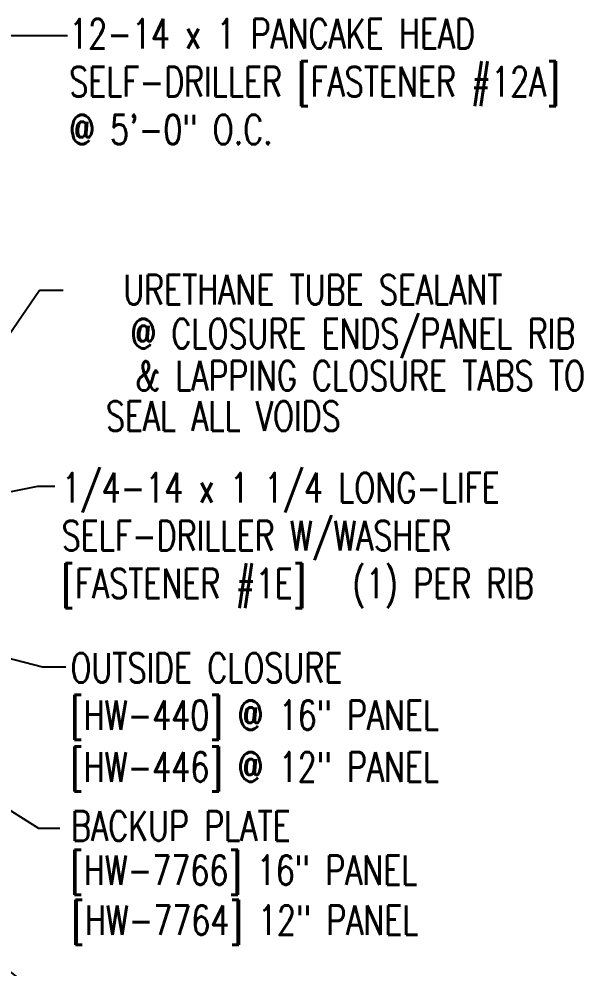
# Model space of a CAD drawing. Header units: inches. Extents: x -3 to 187, y 8 to 95.
# Drawn here: x 20.99 to 28.14, y 15.66 to 27.7 of the extents above; entities that cross this region are included whole.
import ezdxf
from ezdxf.enums import TextEntityAlignment as Align

# ---------------------------------------------------------------- set-up
doc = ezdxf.new("R2010")
doc.units = ezdxf.units.IN
doc.header["$MEASUREMENT"] = 0
doc.layers.add('TEXT', color=2, linetype='Continuous')
doc.styles.add('TEXT', font='SIMPLEX', dxfattribs={"width": 0.75, "height": 6})
doc.styles.add('TEXT1', font='ROMANS.shx', dxfattribs={"width": 0.75, "height": 0.375})
doc.dimstyles.new('DETAIL$7', dxfattribs={"dimscale": 4, "dimtxt": 6, "dimasz": 0.125, "dimexe": 0.0625, "dimexo": 0.125, "dimgap": 0.0625, "dimtad": 1, "dimdec": 5, "dimzin": 3, "dimdsep": 46, "dimlunit": 4, "dimtxsty": 'TEXT', "dimblk": 'ARCHTICK', "dimcen": 0.0625, "dimclrd": 7, "dimclre": 7, "dimclrt": 2, "dimadec": 0, "dimazin": 0, "dimtfac": 0.666667, "dimtdec": 5, "dimtmove": 0, "dimatfit": 3, "dimfxl": 0, "dimfrac": 2, "dimtolj": 1, "dimtzin": 3, "dimarcsym": 0})

# ---------------------------------------------------------------- blocks, each defined once
blk = doc.blocks.new('_ArchTick')
at = {"color": 0, "linetype": 'ByBlock', "const_width": 0.15}
blk.add_lwpolyline([(-0.5, -0.5), (0.5, 0.5)], dxfattribs=at)
blk = doc.blocks.new('FD-F1E')
at = {"layer": 'TEXT', "style": 'TEXT1', "width": 0.75}
for s, p in [('1/4-14 x 1 1/4 LONG-LIFE', (0.0047, -0.0408)), ('SELF-DRILLER W/WASHER', (0.0047, -0.1926)), ('[FASTENER #1E]', (0.0047, -0.3444))]:
    blk.add_text(s, height=0.09375, dxfattribs=at).set_placement(p)
blk.add_attdef('(QUANTITY)', (0.9263, -0.3444), '', height=0.0938, dxfattribs=at)
blk = doc.blocks.new('FD-F12a')
at = {"layer": 'TEXT', "style": 'TEXT1', "width": 0.75}
for s, p in [('12-14 x 1 PANCAKE HEAD', (0.0047, -0.0408)), ('SELF-DRILLER [FASTENER #12A]', (0.0047, -0.1926))]:
    blk.add_text(s, height=0.09375, dxfattribs=at).set_placement(p)
blk.add_attdef('(QUANTITY)', (0.0047, -0.3444), '', height=0.0938, dxfattribs=at)
at = {"layer": 'TEXT', "style": 'TEXT1', "flags": 1}
for tag, p in [('Description', (0.0553, -0.5192)), ('Multiple', (0.0553, -0.5192)), ('Color', (0.0553, -0.5192)), ('Calc', (0.0553, -0.5192)), ('Opt1', (0.0553, -0.5192)), ('Opt2', (0.0553, -0.5192)), ('Opt3', (0.0553, -0.5192)), ('Part', (0.0553, -0.5192)), ('Spare1', (0.0553, -0.7067)), ('Spare2', (0.0553, -0.7067)), ('Spare3', (0.0553, -0.7067)), ('Spare4', (0.0553, -0.7067)), ('Spare5', (0.0553, -0.7067)), ('Spare6', (0.0553, -0.7067)), ('Spare7', (0.0553, -0.7067)), ('Spare8', (0.0553, -0.7067)), ('Spare9', (0.0553, -0.7067)), ('Spare10', (0.0553, -0.7067))]:
    blk.add_attdef(tag, p, '', height=0.0938, dxfattribs=at)

msp = doc.modelspace()

# ---------------------------------------------------------------- linework, layer by layer
for p, q in [((21.25507, 24.25697), (21.5544, 24.25697)), ((21.2913, 19.47882), (21.58585, 19.47882))]:
    msp.add_line(p, q)

# ---------------------------------------------------------------- block references
at = {"layer": 'TEXT', "xscale": 4, "yscale": 4, "zscale": 4}
for name, p, values in [('FD-F12a', (21.61175, 27.48481), {'(QUANTITY)': '@ 5\'-0" O.C.'}), ('FD-F1E', (21.51726, 21.72775), {'(QUANTITY)': '(1) PER RIB'})]:
    msp.add_blockref(name, p, dxfattribs=at).add_auto_attribs(values)

# ---------------------------------------------------------------- texts
at = {"layer": 'TEXT', "style": 'TEXT1', "width": 0.75}
for s, p in [('URETHANE TUBE SEALANT', (27.12581, 24.0757)), ('@ CLOSURE ENDS/PANEL RIB', (28.04939, 23.51948)), ('& LAPPING CLOSURE TABS TO', (28.1712, 22.98515)), ('SEAL ALL VOIDS', (25.07306, 22.47331))]:
    msp.add_text(s, height=0.375, dxfattribs=at).set_placement(p, align=Align.RIGHT)
for s, p in [('OUTSIDE CLOSURE', (21.64757, 19.28068)), ('[HW-440] @ 16" PANEL', (21.64757, 18.68068)), ('[HW-446] @ 12" PANEL', (21.64757, 18.02364)), ('BACKUP PLATE', (21.65572, 17.27544)), ('[HW-7766] 16" PANEL', (21.64786, 16.71472)), ('[HW-7764] 12" PANEL', (21.66195, 16.08096))]:
    msp.add_text(s, height=0.375, dxfattribs=at).set_placement(p)

# ---------------------------------------------------------------- leaders
for points in [[(19.98487, 27.4871), (21.23291, 27.4871), (21.61005, 27.4871)], [(15.25217, 21.12645), (20.11292, 22.6004), (21.25507, 24.25697)], [(15.01559, 20.57908), (21.234, 21.77015), (21.44888, 21.77015)], [(15.31788, 20.1544), (17.21243, 20.55172), (21.2913, 19.47882)], [(15.50082, 19.68818), (21.22532, 15.35296), (21.532, 15.35296)], [(17.99384, 19.4772), (21.24016, 17.4328), (21.50982, 17.4328)], [(15.30441, 18.80228), (21.24763, 13.89303), (21.56066, 13.89303)]]:
    msp.add_leader(points, dimstyle='DETAIL$7')

doc.saveas('drawing.dxf')
